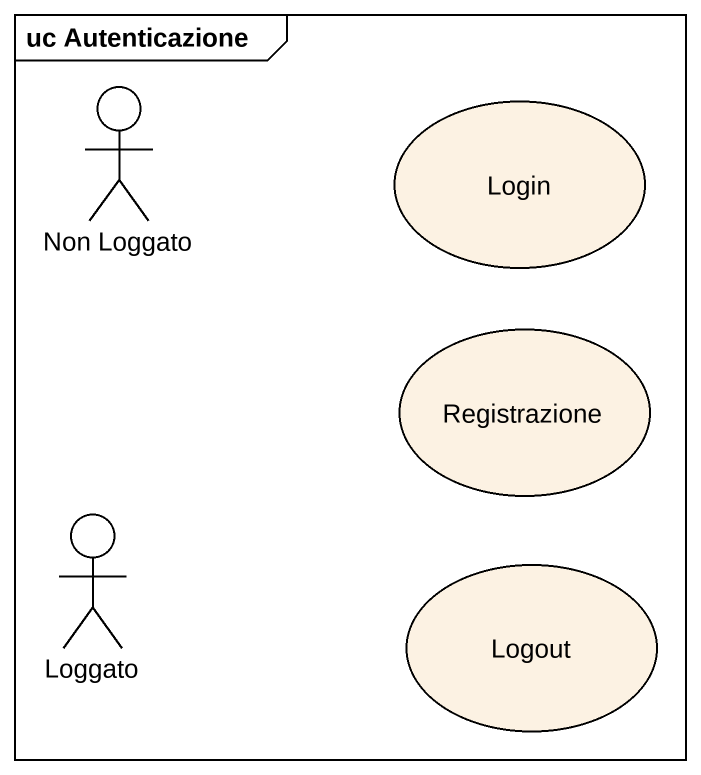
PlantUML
@startuml
mainframe uc Autenticazione
actor "Non Loggato" as Non_Loggato
usecase Login
usecase Registrazione
actor Loggato
usecase Logout
@enduml
